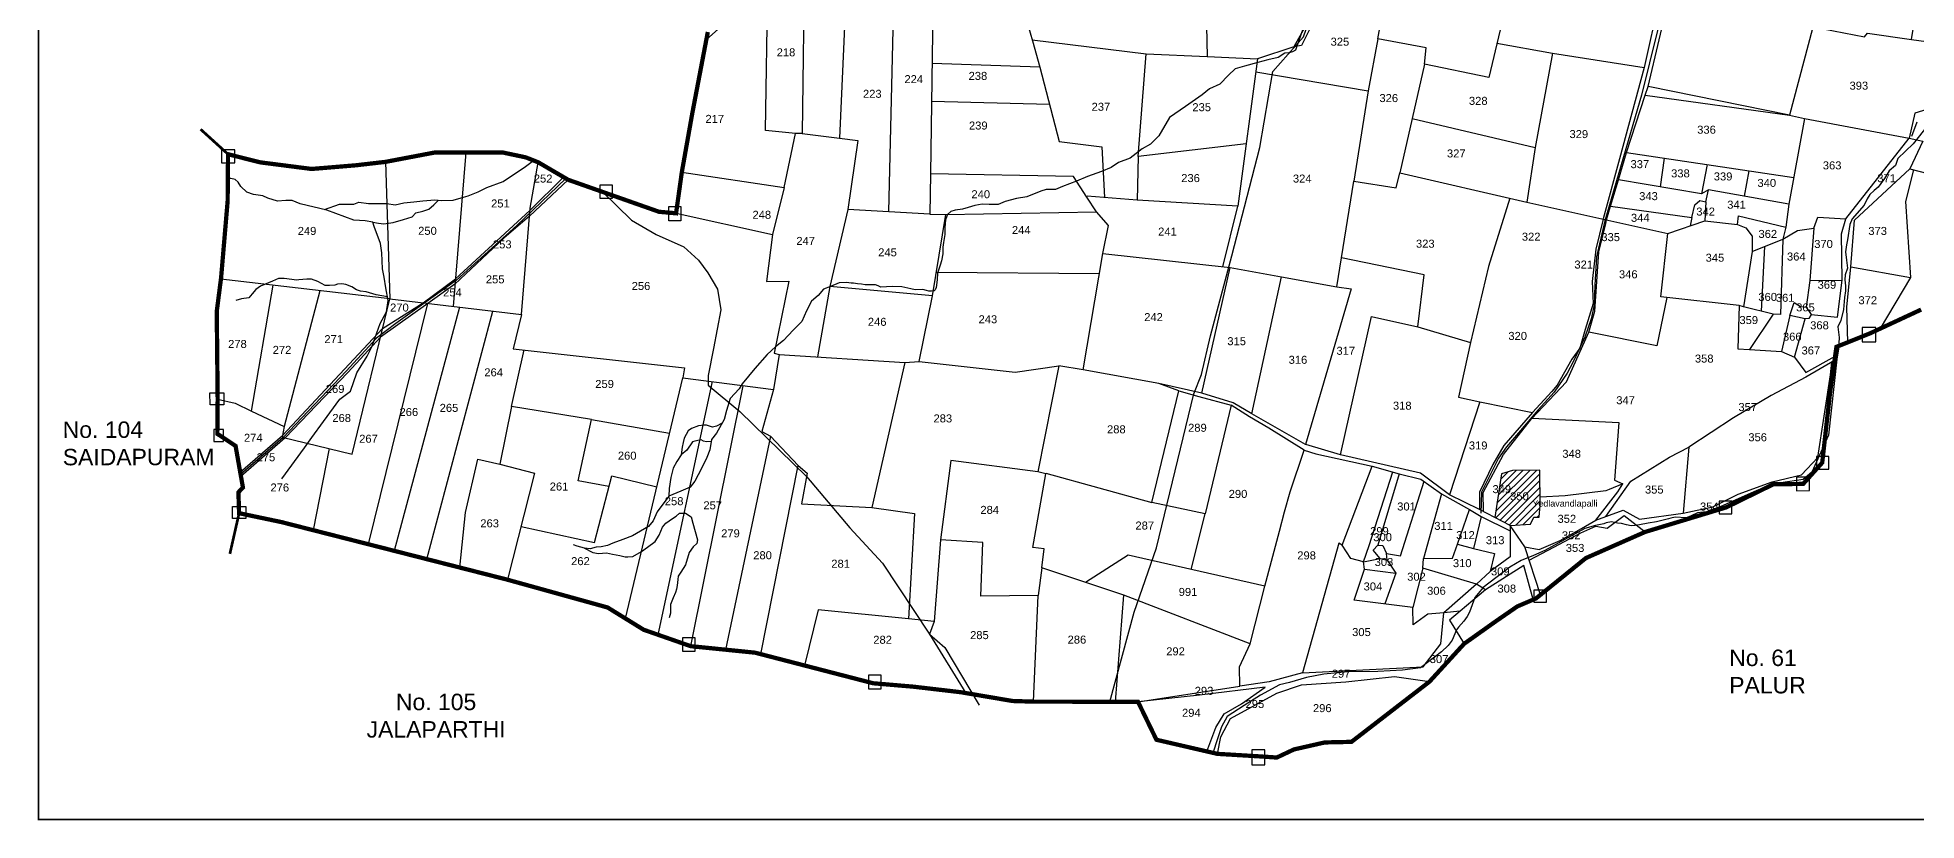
# Model space of a CAD drawing. Header units: inches. Extents: x 205997 to 211366, y 1604976 to 1613023.
# Drawn here: x 205997 to 209519, y 1604977 to 1606445 of the extents above; entities that cross this region are included whole.
import ezdxf
from ezdxf.enums import TextEntityAlignment as Align

# ---------------------------------------------------------------- set-up
doc = ezdxf.new("R2010")
doc.units = ezdxf.units.IN
doc.header["$MEASUREMENT"] = 0
for name, color, linetype in [('PLOT', 7, 'Continuous'), ('PLOTS', 7, 'Continuous'), ('PLOTS NO', 7, 'Continuous'), ('ROAD', 1, 'Continuous'), ('STREAM', 4, 'Continuous'), ('TEXT', 1, 'Continuous'), ('VILLAGE BOUNDARY STONES', 1, 'Continuous'), ('VILLAGE BOUNDRY', 5, 'Continuous')]:
    doc.layers.add(name, color=color, linetype=linetype)
doc.styles.get("Standard").update_dxf_attribs({"font": 'arial.ttf'})

msp = doc.modelspace()

# ---------------------------------------------------------------- hatches: boundary and pattern name
at = {"layer": 'ROAD'}
h = msp.add_hatch(dxfattribs=at)
h.set_pattern_fill('ANSI31', color=256, scale=71.857208, angle=0.0563)
h.set_pattern_definition([(45.0563, (209817.5645, 1606556.82), (-6.35758, 6.345095), [])])
edge = h.paths.add_edge_path()
edge.add_line((208757.4, 1605529.9), (208795.6, 1605532.7))
edge.add_line((208795.6, 1605532.7), (208801.8, 1605545.6))
edge.add_line((208801.8, 1605545.6), (208811.7, 1605545.5))
edge.add_line((208811.7, 1605545.5), (208813.9, 1605568))
edge.add_line((208813.9, 1605568), (208813, 1605633.9))
edge.add_line((208813, 1605633.9), (208761.7, 1605633.2))
edge.add_line((208761.7, 1605633.2), (208741.4, 1605627.1))
edge.add_line((208741.4, 1605627.1), (208728.6, 1605545.1))
edge.add_line((208757.4, 1605529.9), (208699.9, 1605560.2))

# ---------------------------------------------------------------- linework, layer by layer
at = {"layer": 'PLOT'}
for points in [[(208938.3, 1606103), (208945.8, 1606128.7), (208960.8, 1606177.9), (208975.7, 1606229.3), (209010.7, 1606336.8), (209016, 1606353.1), (209057.3, 1606528.3), (209107.7, 1606722.9), (209136.2, 1606807), (209298.3, 1606776.3), (209280.3, 1606677.1), (209329, 1606668.3), (209299.4, 1606570.5), (209351, 1606563.3), (209281.4, 1606299.4), (209016, 1606353.1)], [(209510.1, 1606441.3), (209528.5, 1606555.5), (209535, 1606598.1), (209583.9, 1606594.2), (209636.8, 1606599.2), (209645.1, 1606641.2), (209542.7, 1606649.8), (209565.6, 1606784.1), (209762, 1606765.2), (209746.1, 1606661), (209652.6, 1606671.4), (209645.1, 1606641.2)], [(208871.8, 1606772.1), (209088.3, 1606714), (209036.7, 1606515), (209008.6, 1606388.5)], [(208693.6, 1606717.1), (208663.2, 1606553.4), (208757.1, 1606536), (208717.4, 1606369.9), (208596.7, 1606395.1), (208600.3, 1606425.3), (208509.7, 1606442.6), (208539.8, 1606613), (208451.1, 1606578), (208427.7, 1606583.1)], [(207366, 1606543.6), (207434.7, 1606600.7), (207429.9, 1606265), (207417.8, 1606264.6)], [(207396.7, 1606163.5), (207417.8, 1606264.6), (207361.6, 1606270.6), (207366, 1606543.6), (207250.6, 1606441)], [(207602.9, 1606539.1), (207512.7, 1606535.3), (207500.3, 1606256.2)], [(207592.5, 1606118.2), (207602.9, 1606539.1), (207675.8, 1606541.3), (207670.5, 1606189.4)], [(207831.3, 1606544.2), (207861.7, 1606438.7), (207875.7, 1606389.3), (207912.2, 1606250.1), (207991.9, 1606239.9), (207997.2, 1606144.7)], [(208186.3, 1606553.2), (208189.7, 1606409.5)], [(208194, 1606553), (208407.8, 1606556.9), (208405.8, 1606523.3), (208351.7, 1606427.3), (208284, 1606405.1)], [(208407.8, 1606556.9), (208420, 1606556.9), (208410.6, 1606519.1), (208366.6, 1606429.6), (208351.7, 1606427.3)], [(209325.1, 1606465.1), (209421.7, 1606446.4), (209427.3, 1606452.9), (209510.1, 1606441.3), (209560.8, 1606434.1), (209545.1, 1606311.5), (209516.3, 1606303.2), (209505.6, 1606255.9)], [(207861.1, 1606440.8), (208075.2, 1606414.5), (208189.7, 1606409.5), (208284, 1606405.1), (208246.7, 1606128.6)], [(208509.7, 1606442.6), (208491.5, 1606345.1), (208464.5, 1606175.7)], [(208732.8, 1606434.2), (208836.6, 1606415.2), (208804.4, 1606238.9), (208788.8, 1606136.4)], [(207875.7, 1606389.3), (207673.6, 1606396.2)], [(208262.4, 1606245.3), (208059.9, 1606221.5), (208075.2, 1606414.5)], [(208596.7, 1606395.1), (208550.4, 1606191.2)], [(208836.6, 1606415.2), (209008.6, 1606388.5), (208962.3, 1606217.3), (208931.8, 1606104.7)], [(208280.7, 1606380.8), (208491.5, 1606345.1)], [(207672.5, 1606325.2), (207894, 1606319.7)], [(208432.7, 1605977.6), (208464.5, 1606175.7), (208543.9, 1606163), (208550.4, 1606191.2), (208788.8, 1606136.4), (209052.9, 1606077.3), (209122.3, 1606101.3), (209183.7, 1606094.2), (209185.6, 1606110.7), (209274.1, 1606089.2), (209268.7, 1606067), (209296, 1606082.9), (209326.7, 1606087.3), (209334.1, 1606107.8), (209386.5, 1606105.2), (209505.6, 1606255.9), (209531.1, 1606250.7), (209506.6, 1606198.7), (209588.5, 1606177.7), (209618.9, 1606177.1), (209660.5, 1606274), (209723.6, 1606337.2), (209736.1, 1606335.5)], [(209010.7, 1606336.8), (209281.4, 1606299.4), (209309.2, 1606293), (209279.9, 1606132.6), (209274.1, 1606089.2)], [(208573.5, 1606293.1), (208804.4, 1606238.9)], [(209309.2, 1606293), (209505.6, 1606255.9)], [(207429.9, 1606265), (207500.3, 1606256.2), (207534.6, 1606251.9), (207515.6, 1606122.6), (207481.9, 1605978.2), (207459, 1605845.9)], [(206649.1, 1606211.7), (206657.1, 1605954.7), (206340.5, 1605992)], [(206657.1, 1605954.7), (206904.2, 1605925.7), (206920.3, 1606125.1), (206935.5, 1606210.8)], [(206799.9, 1606229.2), (206775.9, 1605940.8)], [(208059.9, 1606221.5), (208058.5, 1606140.1)], [(208975.7, 1606229.3), (209289, 1606182.6)], [(209046, 1606218.8), (209038.5, 1606165)], [(206376.6, 1605630.1), (206456.1, 1605698.6), (206643.6, 1605899.2), (206719.5, 1605947.4), (206780.1, 1605992.3), (206919.9, 1606120.8), (206982.7, 1606183.3)], [(206991.5, 1606178.1), (206919.1, 1606109.9), (206870.8, 1606068.5), (206779.3, 1605982.2), (206728.3, 1605946.3), (206639.7, 1605883), (206578.4, 1605816.6), (206460.9, 1605694.3), (206378.1, 1605621.9)], [(207204.6, 1606192.4), (207396.7, 1606163.5), (207374.4, 1606075.3)], [(207956.9, 1605821.7), (207994, 1606039.8), (208004.3, 1606092.4), (207981.9, 1606118.3), (207964, 1606145.8), (207939, 1606184), (207670.5, 1606189.4), (207669.4, 1606113.7), (207699.7, 1606113.3), (207981.9, 1606118.3)], [(209279.9, 1606132.6), (209129.6, 1606159.2), (209116.2, 1606152), (208960.8, 1606177.9)], [(209126.6, 1606206.8), (209116.2, 1606152)], [(209204.8, 1606195.1), (209196.3, 1606147.4)], [(209396.3, 1606014.7), (209402.9, 1606102.4), (209506.6, 1606198.7)], [(209513.5, 1606197), (209498.9, 1606137.6), (209507.7, 1605994.7), (209451, 1605899)], [(208219, 1606015), (208246.7, 1606128.6), (208058.5, 1606140.1), (207964.6, 1606147.1)], [(208756.6, 1606143.8), (208717.1, 1606015.5), (208683.1, 1605873), (208660.6, 1605770.8), (208700.4, 1605762.1), (208799.4, 1605742.1)], [(209124.5, 1606136.6), (209129.6, 1606159.2)], [(207193.8, 1606115.3), (207374.4, 1606075.3), (207363.1, 1605987.6), (207405.3, 1605988), (207377.9, 1605852.9), (207386.9, 1605850.3), (207376.2, 1605784.7)], [(207669.4, 1606113.7), (207515.6, 1606122.6)], [(207674.7, 1605960.4), (207699.7, 1606113.3)], [(208931.8, 1606104.4), (208918.4, 1606047.8), (208911.4, 1605987.3), (208913, 1605946.3), (208897.8, 1605897.1), (208887.9, 1605862.5), (208873, 1605841.6), (208845.6, 1605793.2), (208835.5, 1605781.1), (208799.4, 1605742.1), (208745.5, 1605679.8), (208725.1, 1605644.4), (208700.1, 1605592.7), (208699.9, 1605560.2), (208643.6, 1605587.3), (208589.4, 1605628.1), (208439.4, 1605662.6), (208374.2, 1605681.6)], [(208945.8, 1606128.7), (209097.8, 1606107.2), (209094.7, 1606091.8)], [(209097.8, 1606107.2), (209103.5, 1606130.9), (209113, 1606139), (209124.5, 1606136.6), (209122.3, 1606101.3)], [(209326.7, 1606087.3), (209319.3, 1605989.1), (209379.7, 1605989.8), (209378.4, 1606076.5), (209386.5, 1606105.2)], [(209051.3, 1605957.2), (209032.7, 1605866.5), (208904.7, 1605892.7), (208916.1, 1605931.5), (208923.7, 1606043.3), (208936.6, 1606095.7), (208938.3, 1606103)], [(209268.7, 1606067), (209264.5, 1605925.5), (209250.5, 1605925.9), (209194.7, 1605940.2), (209186.9, 1605942.2), (209040, 1605958.5), (209052.9, 1606077.3)], [(209183.7, 1606094.2), (209199.5, 1606088.2), (209211.1, 1606072.5), (209211.1, 1606043.9), (209194.7, 1605940.2)], [(207994, 1606039.8), (208232.4, 1606013.5)], [(209211.1, 1606043.9), (209268.7, 1606067)], [(209234.2, 1606053.2), (209228.3, 1605931.6)], [(207987.6, 1606001.8), (207681.9, 1606004.5)], [(208179.5, 1605778), (208232.4, 1606013.5), (208329, 1605996.2), (208432.7, 1605977.6), (208459.5, 1605973.8), (208374.1, 1605681.5), (208273.3, 1605739.2), (208329, 1605996.2)], [(208584.5, 1605902.4), (208596.2, 1605999.6), (208441.4, 1606031.8)], [(209390.4, 1605873.4), (209388.8, 1605939.4), (209396.3, 1606014.7), (209507.7, 1605994.7)], [(206397.9, 1605744.1), (206438.6, 1605980.4)], [(206525.9, 1605970.2), (206458.8, 1605715.7)], [(207649.5, 1605837.5), (207674.7, 1605960.4), (207481.9, 1605978.2)], [(209319.3, 1605989.1), (209312.1, 1605939.1), (209321.6, 1605925.3), (209371.1, 1605920.8), (209379.7, 1605989.8)], [(206334.4, 1605766.6), (206367.3, 1605759.5), (206397.9, 1605744.1), (206458.8, 1605715.7), (206455.6, 1605695.6), (206586.4, 1605663.4), (206657.1, 1605954.7)], [(206617.4, 1605494.7), (206728.3, 1605946.3)], [(206787.7, 1605939.4), (206665, 1605482.6)], [(206726.4, 1605466.9), (206850.1, 1605932)], [(209186.9, 1605942.2), (209184.6, 1605861.3), (209205.9, 1605860.2), (209265.9, 1605856), (209290.3, 1605845.3), (209311.5, 1605816.8), (209366.7, 1605847.3)], [(209321.6, 1605925.3), (209317.7, 1605917.8), (209310.8, 1605917.4), (209282.1, 1605923.9), (209289.8, 1605947.9), (209302.1, 1605940.4), (209312.1, 1605939.1)], [(206904.2, 1605925.7), (206888.2, 1605861.3), (207209.9, 1605825.8), (207206.3, 1605806.9), (207376.2, 1605784.7), (207354.7, 1605706.4), (207370.6, 1605697.7), (207286.5, 1605297.1)], [(208439.4, 1605662.6), (208497.8, 1605922), (208584.5, 1605902.4), (208683.1, 1605873)], [(208707.6, 1605556.2), (208707, 1605591.5), (208745, 1605662.9), (208797.5, 1605730.1), (208863, 1605799.6), (208904.7, 1605892.7)], [(209250.5, 1605925.9), (209205.9, 1605860.2)], [(209282.1, 1605923.9), (209265.9, 1605856)], [(209290.3, 1605845.3), (209310.8, 1605917.4)], [(207035, 1605728.5), (206885.2, 1605753.3), (206908.9, 1605859)], [(207386.9, 1605850.3), (207622.9, 1605835.7), (207561.1, 1605563.7)], [(207622.9, 1605835.7), (207649.5, 1605837.5), (207829.2, 1605817.3), (207911.6, 1605829.4), (207872.3, 1605630.6), (207708.9, 1605651.7), (207689.5, 1605502.9), (207677.7, 1605350), (207629.5, 1605355.2)], [(207887.3, 1605627.9), (208085.6, 1605573.3), (208136.5, 1605782.7), (208099, 1605796.2), (207956.9, 1605821.7), (207911.6, 1605829.4)], [(209365.5, 1605839.1), (209311.7, 1605807.8), (209246.5, 1605773.4), (209176.2, 1605732.1), (209092.4, 1605677), (209081.7, 1605553.1), (209137.5, 1605565.1), (209185, 1605588.5), (209248.6, 1605611.8), (209303.9, 1605624.8), (209334, 1605657.4), (209358, 1605812.4), (209360.7, 1605836.3)], [(207099.3, 1605355.3), (207206.3, 1605806.9)], [(207261.5, 1605799.7), (207159.8, 1605325.1)], [(207221.2, 1605303.7), (207319.8, 1605792.1)], [(208273.3, 1605739.2), (208238, 1605759.8), (208179.5, 1605778), (208099, 1605796.2)], [(206885.2, 1605753.3), (206863.1, 1605645.2)], [(208297.7, 1605415.9), (208325.3, 1605519.6), (208334.2, 1605555.7), (208345.1, 1605593), (208371.5, 1605671.4), (208304.8, 1605712.7), (208268.9, 1605733.4), (208234.5, 1605755.4), (208185.4, 1605551.6), (208085.6, 1605573.3)], [(208136.5, 1605782.7), (208174.1, 1605772.1), (208234.5, 1605755.4)], [(208700.4, 1605762.1), (208643.6, 1605587.3)], [(207068, 1605603), (207010.3, 1605613.7), (207035, 1605728.5), (207181.7, 1605703.3)], [(208798.7, 1605731.4), (208961.5, 1605722.9), (208953.3, 1605615.2), (208968.9, 1605608), (208942.8, 1605597.2), (208936.8, 1605594.7), (208860.5, 1605585.4), (208813.7, 1605582.8)], [(207370.6, 1605697.7), (207422.9, 1605642.5)], [(206543.5, 1605674), (206513.7, 1605521.1)], [(206788.6, 1605451.1), (206799.1, 1605554.1), (206822.1, 1605654.6), (206863.1, 1605645.2), (206928.5, 1605627.9), (206877.7, 1605428.4)], [(208371.5, 1605671.4), (208393.4, 1605664.1), (208498.9, 1605641.3), (208549.4, 1605627.1), (208590.3, 1605617), (208628.9, 1605589.4), (208681.2, 1605560.1), (208703, 1605546.6), (208688.8, 1605486.9), (208728.2, 1605477.5), (208720.2, 1605443.7), (208694.5, 1605419.7), (208633.1, 1605366.4), (208603.1, 1605363.8), (208575.9, 1605343.4), (208575.3, 1605376.3), (208465.1, 1605389.8), (208484.7, 1605447.8), (208482.5, 1605461.6), (208458.6, 1605467.8), (208442.5, 1605493.2), (208436, 1605496.9), (208368.1, 1605253.5), (208305.5, 1605237.1), (208250.4, 1605228.9)], [(208937.1, 1605546.8), (208983.7, 1605613.1), (209056, 1605657.8), (209092.4, 1605677)], [(206903.1, 1605528.1), (207041, 1605498), (207073.1, 1605622.8), (207157.9, 1605602.7)], [(207352.6, 1605288.7), (207422.9, 1605642.5), (207439.3, 1605627.8), (207429.1, 1605570.4), (207561.1, 1605563.7), (207641, 1605552.7), (207629.5, 1605355.2), (207460.4, 1605371.9), (207434.7, 1605267.4)], [(207879.5, 1605450.4), (207883.6, 1605486.4), (207862.7, 1605488.8), (207887.1, 1605627.1), (207872.3, 1605630.6)], [(208442.5, 1605493.2), (208498.9, 1605641.3)], [(208482.5, 1605461.6), (208493.2, 1605492.6), (208537.8, 1605630.3)], [(208549.4, 1605627.1), (208509.1, 1605493), (208518.6, 1605492.5), (208525.6, 1605477.5), (208551.6, 1605473), (208596.2, 1605612.8)], [(208757.4, 1605529.9), (208795.6, 1605532.7), (208801.8, 1605545.6), (208811.7, 1605545.5), (208813.9, 1605568), (208813, 1605633.9), (208761.7, 1605633.2), (208741.4, 1605627.1), (208728.6, 1605545.1)], [(208628.9, 1605589.4), (208595.1, 1605468.1)], [(208784.8, 1605490.2), (208811.9, 1605484.9), (208851.3, 1605501.9), (208891.1, 1605524.5), (208918.1, 1605539.9), (208959.4, 1605592.9), (208968.9, 1605608)], [(208159.3, 1605447.6), (208185.4, 1605551.6)], [(208659, 1605495.2), (208681.2, 1605560.1)], [(208757.4, 1605529.9), (208699.9, 1605560.2)], [(208703, 1605546.6), (208757.5, 1605520.2)], [(208792.9, 1605465.2), (208839.2, 1605489.5), (208890.1, 1605516.2), (208918.2, 1605528.4), (208939.5, 1605524.7), (208971.5, 1605548.8), (209010.4, 1605517.8)], [(208918.1, 1605539.9), (208969.3, 1605558.6), (209000, 1605542), (209081.7, 1605553.1)], [(208814.1, 1605399.8), (208784.8, 1605490.2), (208757.4, 1605529.9), (208757.7, 1605471.5), (208720.2, 1605443.7)], [(207864.1, 1605199.7), (207872.8, 1605398.7), (207764.9, 1605397.4), (207769.1, 1605498.3), (207689.5, 1605502.9)], [(208270.3, 1605307.9), (208297.7, 1605415.9), (208041.4, 1605474.5), (207961.6, 1605423.1)], [(208482.5, 1605461.6), (208514, 1605468.2), (208500.6, 1605483.4), (208509.1, 1605493)], [(208514.3, 1605468.3), (208526.6, 1605464.9), (208525.6, 1605477.5)], [(208594, 1605450.2), (208595.1, 1605468.1), (208649.2, 1605468.8), (208659, 1605495.2), (208688.8, 1605486.9)], [(208017.6, 1605199.5), (208033, 1605399.3), (207879.5, 1605450.4), (207872.8, 1605398.7)], [(208484.7, 1605447.8), (208543.3, 1605440.4), (208522.4, 1605382.8)], [(208526.6, 1605464.9), (208543.3, 1605440.4)], [(208711.2, 1605409.1), (208694.5, 1605419.7), (208594, 1605450.2), (208575.3, 1605376.3)], [(208800.9, 1605391.1), (208783.2, 1605454.7), (208711.2, 1605409.1), (208663.6, 1605369.1), (208633.1, 1605366.4)], [(208059.8, 1605199.4), (208250.4, 1605228.9), (208250.1, 1605264.8), (208270.3, 1605307.9), (208033, 1605399.3)], [(208368.1, 1605253.5), (208594.7, 1605264.8), (208627.7, 1605308.2), (208633.1, 1605366.4)], [(208663.6, 1605369.1), (208643.7, 1605352.4), (208671.1, 1605308.1)], [(207677.7, 1605350), (207669.2, 1605326.2), (207737, 1605215.8)], [(208188.8, 1605106.4), (208205.7, 1605151.2), (208221.1, 1605176.7), (208253.7, 1605195.3), (208298.5, 1605226.9), (208174.9, 1605211.9), (208059.8, 1605199.4)], [(208208.6, 1605101.8), (208215.3, 1605133.9), (208233.3, 1605168), (208320.1, 1605215.9), (208366.4, 1605231.4), (208449.3, 1605237), (208540.9, 1605246.8), (208606.3, 1605237.2)]]:
    msp.add_lwpolyline(points, dxfattribs=at)
at = {"layer": 'ROAD'}
for points in [[(208007.1, 1605199.5), (208052.8, 1605367.4), (208094.3, 1605487.9), (208164.3, 1605776.6), (208178.8, 1605812.8), (208195.5, 1605885.6), (208235.4, 1606035.8), (208288.1, 1606238.6), (208312.3, 1606381.4), (208369.9, 1606446), (208450.6, 1606678.9), (208503.3, 1606880.1), (208553.1, 1606938.9), (208562.2, 1606973.2), (208576.9, 1607044.2), (208632.9, 1607231.6), (208731.7, 1607410.6), (208781.3, 1607547.5), (208854.2, 1607668.1), (208888, 1607753.5), (208972.2, 1607911.2), (209133.7, 1608037.8), (209158.4, 1608190.9)], [(209094.4, 1606703.9), (209003.4, 1606336.8), (208934.9, 1606101), (208919.3, 1606033.4), (208916.5, 1605980.8), (208914.7, 1605943.5), (208909.4, 1605917.1), (208897.3, 1605883.3), (208875.3, 1605836.9), (208864.5, 1605815.5), (208840, 1605779.7), (208809.8, 1605747), (208750.5, 1605677.3), (208735.9, 1605656.2), (208703.5, 1605592.4), (208702.2, 1605553)], [(206986.9, 1606180.8), (206895.1, 1606092.1), (206782, 1605990), (206668.2, 1605908.7), (206632.2, 1605881.4), (206575.6, 1605819.6), (206457.4, 1605695.2), (206377.5, 1605625.3)], [(207056, 1606155.4), (207110.4, 1606102.3), (207156.4, 1606075.8), (207208.1, 1606052.4), (207235.7, 1606027.5), (207253.4, 1606003.9), (207271.6, 1605973.2), (207277.8, 1605934), (207263.8, 1605861.7), (207254, 1605811.3), (207254, 1605793.1), (207313.5, 1605743.6), (207438.2, 1605621.6), (207519.3, 1605525.5), (207580.9, 1605459.5), (207669.2, 1605326.2), (207697.5, 1605301.4), (207762.3, 1605193.4)]]:
    msp.add_lwpolyline(points, dxfattribs=at)
at = {"layer": 'STREAM'}
for points in [[(208369.2, 1606462.5), (208355, 1606421.1), (208349.2, 1606418.3), (208342.8, 1606415.9), (208335.1, 1606415.8), (208322.4, 1606407.5), (208303.3, 1606403), (208284.6, 1606398.3), (208259.6, 1606391.1), (208241.7, 1606386), (208229.3, 1606374), (208212.9, 1606357.6), (208193.9, 1606348.9), (208180, 1606337.2), (208148.9, 1606315.7), (208118.6, 1606295.1), (208098.8, 1606260.6), (208083.3, 1606245), (208067.3, 1606235.9), (208044.8, 1606218.6), (208023.1, 1606210.8), (208009.3, 1606201.3), (207991.6, 1606193.9), (207965.2, 1606184.4), (207944.4, 1606175.3), (207918.5, 1606165.7), (207905, 1606160.1), (207887.7, 1606159.7), (207877.8, 1606156.6), (207851.1, 1606145.9), (207832, 1606142.8), (207810.8, 1606137.6), (207797.8, 1606132), (207780.5, 1606132), (207767.6, 1606132.4), (207754.1, 1606129.8), (207741.2, 1606126.3), (207730.8, 1606123.3), (207716.9, 1606121.1), (207708.7, 1606118.5), (207702.7, 1606112.9), (207698.8, 1606103), (207697.9, 1606088.7), (207697.5, 1606075.7), (207694.9, 1606060.6), (207693.6, 1606051.5), (207693.7, 1606039.4), (207691.1, 1606026.4), (207688.9, 1606017.8), (207684.2, 1606003.1), (207683.3, 1605990.6), (207681.2, 1605976), (207679.4, 1605971.9), (207677.8, 1605970), (207672.8, 1605969.5), (207667.9, 1605969.5), (207663.1, 1605970.6), (207656.2, 1605972.2), (207641.8, 1605972), (207634.2, 1605973.8), (207617.2, 1605977.7), (207599.2, 1605977.9), (207577.6, 1605976.7), (207572.5, 1605979.4), (207567.8, 1605981), (207553.7, 1605981.1), (207548, 1605980.9), (207541.6, 1605982.3), (207534, 1605983.2), (207526.4, 1605984.2), (207521.8, 1605984.2), (207513.6, 1605985.4), (207499.6, 1605985), (207483.2, 1605978.3), (207470.2, 1605973.2), (207460.4, 1605961.3), (207447.4, 1605950.8), (207438.2, 1605932.7), (207429.3, 1605912.4), (207413.4, 1605896.4), (207394.9, 1605877), (207379.9, 1605864.6), (207364.4, 1605850.5), (207341.4, 1605824.4), (207318, 1605795.7), (207311.8, 1605785.9), (207295.4, 1605768.2), (207288.4, 1605745.5), (207283.9, 1605728.5), (207269.7, 1605703), (207260.5, 1605691), (207257.4, 1605671.7), (207251.3, 1605657.2), (207241.2, 1605636.8), (207229, 1605613.2), (207220, 1605601.7), (207202.6, 1605594.1), (207180.2, 1605585.1), (207158.5, 1605555.5), (207150.8, 1605538.8), (207141.8, 1605528), (207112.4, 1605510.4), (207093.9, 1605503.6), (207075, 1605496.8), (207065, 1605492.3), (207053.3, 1605490), (207044.2, 1605489.5), (207032.5, 1605486.4), (207022.1, 1605487.3), (207008.1, 1605490.9), (207001.3, 1605493.6)], [(209550.3, 1606293.3), (209512.9, 1606245.2), (209484.1, 1606217.9), (209479.6, 1606204.9), (209467.9, 1606194.8), (209459.1, 1606180.6), (209447.5, 1606164), (209440.2, 1606158.2), (209431.5, 1606150.3), (209426.8, 1606142.2), (209421, 1606130.4), (209398.4, 1606104.8), (209394.5, 1606094.5), (209389.9, 1606065.6), (209388.3, 1606055.9), (209386.3, 1606043.3), (209388.3, 1606027.1), (209389.6, 1606012.2), (209385.5, 1605999.6), (209385.1, 1605990.3), (209386.3, 1605979), (209386.4, 1605969.7), (209384.3, 1605957.5), (209382.3, 1605935), (209377.5, 1605914.3), (209371.8, 1605902.6), (209374.5, 1605882.6), (209373.2, 1605861.1), (209369.8, 1605841.7), (209354, 1605699.6), (209323, 1605630), (209306.6, 1605616.3), (209264.9, 1605609.9), (209220.2, 1605595.7), (209151.3, 1605564.9), (209125.5, 1605555.7), (209108.4, 1605553.5), (209096.8, 1605548.3), (209087.3, 1605544.5), (209066.9, 1605545.3), (209059, 1605543.8), (209054.1, 1605542.6), (209032.1, 1605537.1), (209015.9, 1605534.6), (208999.9, 1605530.9), (208991.8, 1605529.9), (208984.6, 1605529.3), (208975.3, 1605531), (208966.3, 1605533.4), (208958.7, 1605534.2), (208947.4, 1605536.7), (208937.6, 1605534.8), (208933, 1605533.3), (208917.2, 1605529.7), (208897.7, 1605524.2), (208822.7, 1605482.9), (208801, 1605473.9), (208778.1, 1605464.4), (208756.6, 1605451.9), (208706.8, 1605413.9), (208691.1, 1605395), (208681.2, 1605367.5), (208676.7, 1605359.4), (208674, 1605354.9), (208670.4, 1605350.3), (208660.4, 1605339.1), (208656.8, 1605334.6), (208648.7, 1605314.7), (208641.5, 1605304.8), (208628.7, 1605293.2), (208589.3, 1605263.3), (208555.8, 1605258.7), (208509.2, 1605256), (208453.1, 1605255.5), (208408.2, 1605251.3), (208375.7, 1605245), (208344, 1605235.5), (208325, 1605230.9), (208289.4, 1605212.1), (208259.1, 1605192.7), (208226.9, 1605171.8), (208216.1, 1605152.4), (208205.7, 1605120.7), (208200.3, 1605102.6)], [(209519.8, 1606285.9), (209509.7, 1606259)], [(206534.4, 1606122.3), (206562.7, 1606132.1), (206578.3, 1606132.1), (206589.4, 1606132.2), (206599.1, 1606136.4), (206617.4, 1606133.7), (206634.9, 1606133.7), (206651.5, 1606133.7), (206667.3, 1606131.4), (206683.5, 1606135.2), (206702.4, 1606136.5), (206719.2, 1606138.4), (206741.5, 1606140.3), (206754.8, 1606139.3), (206776, 1606140), (206790.8, 1606144.1), (206804, 1606148.1), (206822.7, 1606155.4), (206839.3, 1606163.7), (206869.8, 1606175), (206911.7, 1606202.8), (206926.7, 1606214.3)], [(206454.9, 1605617.5), (206497.3, 1605675.6), (206511.2, 1605694.7), (206533.1, 1605724.8), (206563.6, 1605766.7), (206583.3, 1605781.9), (206595.4, 1605816), (206614.9, 1605847.4), (206623.2, 1605865.2), (206638.8, 1605908.7), (206651.2, 1605930.5), (206653.9, 1605951.6), (206649.9, 1605975.8), (206646.6, 1605995.7), (206643.3, 1606011.1), (206642.4, 1606041.4), (206639.8, 1606058.8), (206628.1, 1606090.5), (206625, 1606098.9), (206611.1, 1606101.2), (206589.7, 1606102.6), (206539.3, 1606121.2), (206488.8, 1606133), (206474.2, 1606139.4), (206461.9, 1606139.4), (206446.3, 1606138.3), (206428.5, 1606143.5), (206419.4, 1606147.9), (206401.4, 1606150.5), (206389, 1606154.9), (206378, 1606165.4), (206372.7, 1606173.8), (206367.5, 1606178.6), (206359.3, 1606180.6), (206353.5, 1606180.6)], [(206625, 1606098.9), (206636.2, 1606097), (206646.2, 1606095.3), (206663.4, 1606098.2), (206682.5, 1606103.9), (206698.8, 1606108.8), (206706.2, 1606116.1), (206718.9, 1606119.5), (206730.6, 1606123.1), (206739.7, 1606131.3), (206748.2, 1606139.8)], [(206652.7, 1605958.9), (206631.8, 1605962.7), (206612.8, 1605968.2), (206602.3, 1605969.5), (206594.7, 1605971.6), (206586, 1605977.6), (206574.9, 1605981.7), (206566.9, 1605982.9), (206559, 1605982.2), (206554, 1605980.5), (206544.2, 1605980.2), (206536.2, 1605980.1), (206522, 1605987.2), (206510.3, 1605991.6), (206501.3, 1605991.9), (206486.5, 1605990.6), (206482.4, 1605990.2), (206473.4, 1605991.3), (206459.2, 1605993.2), (206448.6, 1605993.2), (206437, 1605988), (206414.8, 1605978.9), (206405.8, 1605972.2), (206399.2, 1605964.1), (206393.1, 1605956.7), (206379.2, 1605954.9), (206368.7, 1605951.9)], [(207280.1, 1605721.7), (207269.4, 1605716), (207262.2, 1605714.1), (207250.7, 1605718.1), (207246.3, 1605718.1), (207236, 1605716.8), (207222.5, 1605711.6), (207216.6, 1605707.2), (207209.2, 1605693.5), (207207.4, 1605685.3), (207205.4, 1605676.7), (207203.2, 1605662.5), (207195.5, 1605649.8), (207188.3, 1605637.7), (207183.7, 1605619.8), (207181.1, 1605599.2), (207180.2, 1605585.1)], [(207259.9, 1605687.3), (207250.6, 1605687), (207245.4, 1605688.3), (207240.7, 1605690.3), (207238, 1605690.1), (207228.7, 1605688.3), (207224.6, 1605686.6), (207213.8, 1605670.9), (207203.2, 1605662.5)], [(207022.1, 1605487.3), (207037.5, 1605479.2), (207048.4, 1605477.2), (207063.2, 1605479), (207074.6, 1605476.4), (207088.1, 1605473.4), (207098.3, 1605471.2), (207103.5, 1605471.2), (207112.8, 1605471.9), (207129.2, 1605481.5), (207140, 1605489.3), (207154.5, 1605500.2), (207161.8, 1605512), (207168.1, 1605526.9), (207174.6, 1605534.6), (207187.2, 1605543), (207193.7, 1605547.2), (207200.4, 1605553.2), (207211.2, 1605553.2), (207222.4, 1605546.2), (207225.5, 1605534.2)], [(207225.5, 1605534.2), (207233.8, 1605502.9), (207232.9, 1605496.5), (207226.1, 1605490.2), (207218.5, 1605479.3), (207211.6, 1605455.9), (207202.7, 1605442.4), (207197.6, 1605434.8), (207196.8, 1605428.7), (207195.6, 1605417.5), (207194.8, 1605410.4), (207192.8, 1605404.3), (207188.6, 1605394.3), (207183.3, 1605381.7), (207183.3, 1605365.7), (207180.8, 1605357.1)]]:
    msp.add_lwpolyline(points, dxfattribs=at)
at = {"layer": 'VILLAGE BOUNDARY STONES'}
for points in [[(206366.3, 1606234.2), (206341.3, 1606234.2), (206341.3, 1606210), (206366.3, 1606210.1)], [(207074.7, 1606168.3), (207051, 1606168.3), (207051, 1606143.5), (207074.7, 1606143.6)], [(207180.3, 1606128.3), (207202.6, 1606128.3), (207202.6, 1606101.1), (207180.4, 1606101.1)], [(209442.8, 1605900.9), (209417.4, 1605900.9), (209417.5, 1605874.1), (209442.9, 1605874.1)], [(206320, 1605778.6), (206345.9, 1605778.7), (206345.9, 1605755.9), (206320.1, 1605755.9)], [(206345.3, 1605710), (206327.5, 1605710), (206327.5, 1605687.2), (206345.3, 1605687.2)], [(209354.9, 1605659.2), (209331.6, 1605659.2), (209331.7, 1605635.4), (209354.9, 1605635.4)], [(209318.7, 1605620.8), (209294.5, 1605620.7), (209294.5, 1605595.2), (209318.8, 1605595.3)], [(209173.3, 1605575.8), (209149.5, 1605575.8), (209149.5, 1605551.7), (209173.3, 1605551.7)], [(206362.4, 1605565.4), (206387.5, 1605565.5), (206387.5, 1605543), (206362.4, 1605542.9)], [(208825.9, 1605409), (208801.6, 1605409), (208801.6, 1605386.2), (208825.9, 1605386.3)], [(207206.5, 1605319.8), (207229, 1605319.8), (207229, 1605293.8), (207206.5, 1605293.7)], [(207578.4, 1605249.6), (207554.6, 1605249.6), (207554.6, 1605224), (207578.4, 1605224)], [(208297.7, 1605109.1), (208273, 1605109.1), (208273, 1605081.5), (208297.7, 1605081.5)]]:
    msp.add_lwpolyline(points, close=True, dxfattribs=at)
at = {"layer": 'VILLAGE BOUNDRY', "const_width": 3}
msp.add_lwpolyline([(205998.3, 1612514.8), (211364.7, 1612514.8), (211364.7, 1604978.5), (205998.3, 1604978.5)], close=True, dxfattribs=at)
at = {"layer": 'VILLAGE BOUNDRY'}
for points, const_width in [([(207253.3, 1606455.2), (207224.3, 1606303.3), (207204.6, 1606192.4), (207193.8, 1606115.3), (207161.9, 1606118.1), (206991.5, 1606178.1), (206935.5, 1606210.8), (206911.8, 1606220.2), (206868.3, 1606229.4), (206740.6, 1606229.1), (206649.1, 1606211.7), (206592.8, 1606205.2), (206510.5, 1606198.4), (206414.1, 1606210.8), (206353.9, 1606226), (206353.1, 1606138), (206340.9, 1605994.8), (206332.7, 1605931.2), (206334.4, 1605766.6), (206333.8, 1605701.8), (206368, 1605679.1), (206381.8, 1605601), (206373.3, 1605592.2), (206374.6, 1605553), (206453.7, 1605536.4), (206876.3, 1605428.7), (207065.5, 1605376.2), (207133, 1605334.5), (207221.2, 1605303.7), (207341.9, 1605291.5), (207563, 1605234.2), (207639.1, 1605227.7), (207727.4, 1605217.4), (207824.7, 1605200.9), (207864.1, 1605199.7), (208059.8, 1605199.4), (208094.4, 1605128.2), (208208.6, 1605101.8), (208282.8, 1605097.4), (208319.9, 1605094.9), (208352.2, 1605110.1), (208409.9, 1605123.2), (208460, 1605124.3), (208606.3, 1605237.2), (208671.1, 1605308.1), (208731.5, 1605351), (208770.9, 1605378.2), (208805.9, 1605393.2), (208899.5, 1605468.9), (209010.4, 1605517.8), (209162.2, 1605563.8), (209251, 1605607.3), (209306.8, 1605607.9), (209342.5, 1605647.7), (209357.1, 1605778.1), (209369.1, 1605864.8), (209432, 1605890.1), (209527.9, 1605934.7)], 8), ([(206353.9, 1606226), (206302.4, 1606272.8)], 5.13), ([(206374.6, 1605553), (206357.3, 1605476.7)], 5.13)]:
    msp.add_lwpolyline(points, dxfattribs=dict(at, const_width=const_width))

# ---------------------------------------------------------------- texts
at = {"layer": 'PLOTS', "color": 30}
msp.add_text('Yedlavandlapalli', height=12.01, rotation=0.0563, dxfattribs=at).set_placement((208860.2, 1605571.4), align=Align.MIDDLE_CENTER)
at = {"layer": 'PLOTS NO'}
for s, p in [('218', (207382.4, 1606409.6)), ('325', (208420.8, 1606429.5)), ('224', (207621.9, 1606359.3)), ('238', (207742.2, 1606365.4)), ('393', (209393.7, 1606347.1)), ('223', (207544.2, 1606331.8)), ('237', (207972.8, 1606307.5)), ('235', (208161.7, 1606306.7)), ('326', (208512.4, 1606323.8)), ('328', (208680.2, 1606318.6)), ('217', (207248.9, 1606284.8)), ('239', (207742.9, 1606272.3)), ('329', (208868.7, 1606256.3)), ('336', (209108.1, 1606264.5)), ('327', (208639, 1606220)), ('337', (208983.1, 1606199.9)), ('363', (209343.6, 1606197.6)), ('252', (206927.1, 1606172.9)), ('236', (208140.8, 1606173.8)), ('324', (208350.2, 1606172.9)), ('338', (209059.2, 1606182.6)), ('339', (209139.2, 1606176.9)), ('340', (209221.1, 1606164.7)), ('371', (209445.8, 1606173.6)), ('251', (206847, 1606126.2)), ('240', (207747.5, 1606143.5)), ('343', (208999.3, 1606139.9)), ('248', (207337, 1606105)), ('344', (208983.9, 1606099.3)), ('342', (209106.4, 1606111)), ('341', (209164.4, 1606123.9)), ('249', (206484.5, 1606074.7)), ('250', (206710.3, 1606074.9)), ('247', (207419.3, 1606056)), ('244', (207823.4, 1606076.4)), ('241', (208097.5, 1606073.5)), ('322', (208779.4, 1606063.9)), ('335', (208928.4, 1606063.1)), ('362', (209223, 1606069.1)), ('373', (209428.9, 1606074.7)), ('253', (206850.5, 1606049.5)), ('245', (207572.7, 1606034.6)), ('323', (208580.9, 1606050.8)), ('345', (209123.9, 1606024.5)), ('364', (209276.4, 1606026.7)), ('370', (209327.5, 1606050.3)), ('255', (206837.2, 1605984)), ('321', (208877.9, 1606011.7)), ('346', (208961.4, 1605993.4)), ('254', (206757.1, 1605959.5)), ('256', (207110.6, 1605971.5)), ('360', (209222.7, 1605951)), ('361', (209255.6, 1605949.4)), ('369', (209333.8, 1605973.8)), ('270', (206657.6, 1605931.1)), ('242', (208071.4, 1605913.1)), ('365', (209293.6, 1605931.4)), ('372', (209410.4, 1605944.8)), ('246', (207553.3, 1605904.3)), ('243', (207760.9, 1605909.1)), ('320', (208754.1, 1605877.9)), ('359', (209187.3, 1605907.6)), ('368', (209319.9, 1605897.8)), ('278', (206354, 1605862.8)), ('272', (206437.6, 1605851.7)), ('271', (206534.4, 1605871.8)), ('315', (208227.3, 1605868)), ('317', (208431.8, 1605850)), ('366', (209268.9, 1605876.5)), ('367', (209303.7, 1605850.6)), ('264', (206834.3, 1605809.6)), ('316', (208342.2, 1605833.1)), ('358', (209103.8, 1605835.4)), ('269', (206537.1, 1605778.5)), ('259', (207042.3, 1605787.8)), ('265', (206750.6, 1605743)), ('318', (208537.7, 1605747.1)), ('347', (208956.4, 1605757.3)), ('357', (209185.4, 1605744.5)), ('268', (206549.4, 1605724)), ('266', (206675.3, 1605735.2)), ('283', (207676.4, 1605723.2)), ('288', (208001.7, 1605702.8)), ('289', (208153.7, 1605705.7)), ('274', (206383.7, 1605686.9)), ('267', (206599.7, 1605685.1)), ('319', (208680, 1605672.5)), ('356', (209204, 1605687.9)), ('275', (206407.4, 1605650.4)), ('260', (207084.7, 1605653.4)), ('348', (208855.3, 1605656.9)), ('276', (206433.4, 1605593.7)), ('261', (206956.9, 1605595.5)), ('258', (207172.7, 1605568)), ('290', (208229.8, 1605581.7)), ('349', (208724.3, 1605590.6)), ('350', (208757.4, 1605577.2)), ('355', (209010.2, 1605589.8)), ('263', (206826.8, 1605526.5)), ('257', (207245, 1605560.3)), ('284', (207764.3, 1605551.7)), ('301', (208545.7, 1605558.1)), ('352', (208846.2, 1605535)), ('354', (209113.4, 1605558)), ('279', (207278.3, 1605507.7)), ('287', (208055, 1605522.4)), ('299', (208494.9, 1605511.9)), ('300', (208500.9, 1605500.5)), ('311', (208615.2, 1605521.7)), ('312', (208656.2, 1605504.4)), ('313', (208711.9, 1605494.9)), ('352', (208854.4, 1605504.1)), ('262', (206997, 1605455.6)), ('280', (207338.5, 1605466.7)), ('298', (208358.4, 1605466.4)), ('353', (208861.7, 1605480.4)), ('281', (207484.8, 1605450.8)), ('303', (208503.4, 1605454)), ('302', (208564.4, 1605426.4)), ('310', (208650.1, 1605451.9)), ('309', (208721.5, 1605436.4)), ('991', (208136.1, 1605397.9)), ('304', (208482.7, 1605408.2)), ('306', (208601.8, 1605400.1)), ('308', (208733.7, 1605404.2)), ('285', (207745, 1605316.9)), ('305', (208461.2, 1605322.6)), ('282', (207563.5, 1605308.2)), ('286', (207927.8, 1605308.5)), ('292', (208112.7, 1605286.5)), ('297', (208423, 1605244.5)), ('307', (208606.8, 1605272)), ('293', (208166.1, 1605212.5)), ('295', (208261.5, 1605187.8)), ('296', (208387.8, 1605180)), ('294', (208142.3, 1605171.3))]:
    msp.add_text(s, height=15, dxfattribs=at).set_placement(p)
at = {"layer": 'TEXT', "width": 460.149, "attachment_point": 1, "rotation": 0.0563}
for s, insert, char_height in [('No. 104\\PSAIDAPURAM', (206043.9, 1605724.9), 30.8), ('No. 61\\PPALUR', (209168.1, 1605297.2), 30.8), ('\\pi157.23358;No. 105\\P\\pi102.29033;JALAPARTHI', (206511.3, 1605214.3), 30.796)]:
    msp.add_mtext(s, dxfattribs=dict(at, insert=insert, char_height=char_height))

doc.saveas('drawing.dxf')
